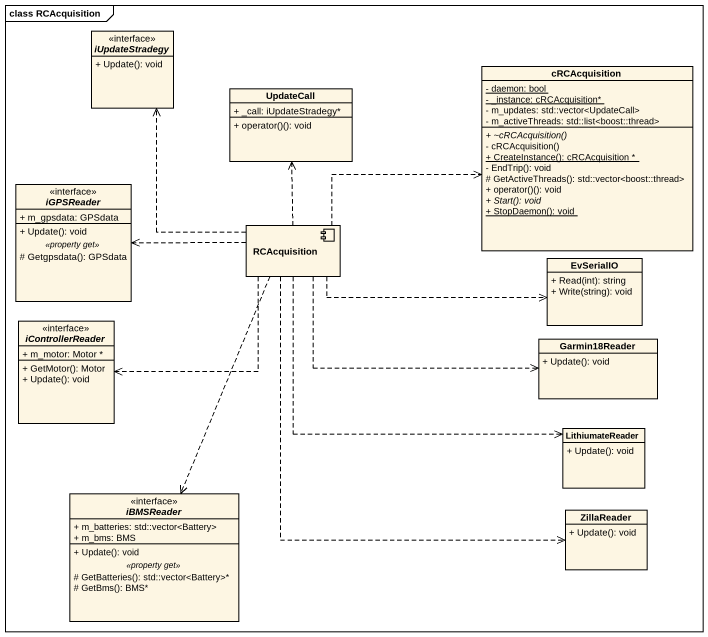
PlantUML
@startuml
mainframe class RCAcquisition
allowmixing
hide circle
hide empty members
skinparam classAttributeIconSize 0
interface iUpdateStradegy <<interface>> {
  + Update(): void
}
class cRCAcquisition {
  {static} - daemon: bool
  {static} - _instance: cRCAcquisition*
  - m_updates: std::vector<UpdateCall>
  - m_activeThreads: std::list<boost::thread>
  {abstract} + ~cRCAcquisition()
  - cRCAcquisition()
  {static} + CreateInstance(): cRCAcquisition *
  - EndTrip(): void
  # GetActiveThreads(): std::vector<boost::thread>
  + operator()(): void
  {abstract} + Start(): void
  {static} + StopDaemon(): void
}
class UpdateCall {
  + _call: iUpdateStradegy*
  + operator()(): void
}
interface iGPSReader <<interface>> {
  + m_gpsdata: GPSdata
  --
  + Update(): void
  .. <<property get>> ..
  # Getgpsdata(): GPSdata
}
component RCAcquisition
class EvSerialIO {
  + Read(int): string
  + Write(string): void
}
interface iControllerReader <<interface>> {
  + m_motor: Motor *
  + GetMotor(): Motor
  + Update(): void
}
class Garmin18Reader {
  + Update(): void
}
class LithiumateReader {
  + Update(): void
}
interface iBMSReader <<interface>> {
  + m_batteries: std::vector<Battery>
  + m_bms: BMS
  --
  + Update(): void
  .. <<property get>> ..
  # GetBatteries(): std::vector<Battery>*
  # GetBms(): BMS*
}
class ZillaReader {
  + Update(): void
}
RCAcquisition .up.> iUpdateStradegy
RCAcquisition .right.> cRCAcquisition
RCAcquisition .up.> UpdateCall
RCAcquisition .left.> iGPSReader
RCAcquisition .right.> EvSerialIO
RCAcquisition .left.> iControllerReader
RCAcquisition .right.> Garmin18Reader
RCAcquisition ..> LithiumateReader
RCAcquisition ..> iBMSReader
RCAcquisition ..> ZillaReader
@enduml
